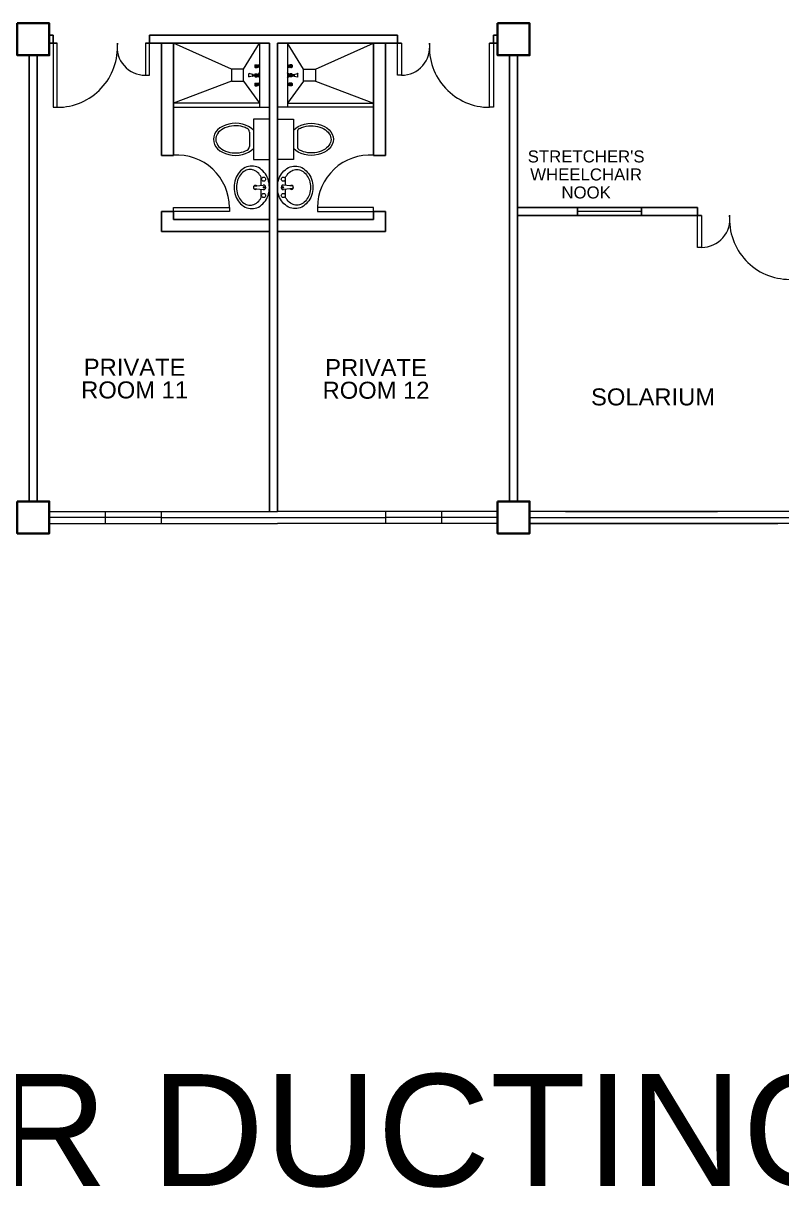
# Model space of a CAD drawing. Header units: millimetres. Extents: x -116 to 421, y 1 to 342.
# Drawn here: x 371.98 to 381.46, y 105.34 to 119.89 of the extents above; entities that cross this region are included whole.
import ezdxf

# ---------------------------------------------------------------- set-up
doc = ezdxf.new("R2010")
doc.units = ezdxf.units.MM
doc.header["$MEASUREMENT"] = 0
doc.layers.add('label', color=7, linetype='Continuous')
doc.styles.get("Standard").update_dxf_attribs({"font": 'arial.ttf'})
doc.styles.add('SWISSLT175', font='swissl.ttf', dxfattribs={"height": 0.175})

msp = doc.modelspace()

# ---------------------------------------------------------------- linework, layer by layer
at = {"color": 8, "linetype": 'ByBlock', "lineweight": 25}
for p, q in [((372.358, 119.741), (372.308, 119.741)), ((372.408, 119.641), (372.308, 119.641)), ((372.358, 119.641), (372.358, 119.741)), ((375.058, 119.641), (373.508, 119.641)), ((375.158, 119.741), (373.558, 119.741)), ((373.558, 119.641), (373.558, 119.741)), ((376.658, 119.741), (375.058, 119.741)), ((375.058, 113.791), (375.058, 119.641)), ((375.058, 119.641), (375.058, 113.791)), ((375.158, 113.791), (375.158, 119.641)), ((375.158, 119.641), (375.158, 113.791)), ((376.708, 119.641), (375.158, 119.641)), ((376.658, 119.641), (376.658, 119.741)), ((377.908, 119.641), (377.808, 119.641)), ((377.908, 119.741), (377.858, 119.741)), ((377.858, 119.641), (377.858, 119.741)), ((372.058, 113.916), (372.058, 119.491)), ((372.058, 119.491), (372.058, 113.916)), ((372.158, 113.916), (372.158, 119.491)), ((372.158, 119.491), (372.158, 113.916)), ((378.058, 113.916), (378.058, 119.491)), ((378.058, 119.491), (378.058, 113.916)), ((378.158, 113.916), (378.158, 119.491)), ((378.158, 119.491), (378.158, 113.916)), ((378.158, 117.591), (380.408, 117.591)), ((380.408, 117.491), (380.408, 117.591)), ((378.158, 117.491), (380.458, 117.491)), ((378.158, 115.141), (378.158, 113.916))]:
    msp.add_line(p, q, dxfattribs=at)
at = {"color": 8, "linetype": 'ByBlock', "lineweight": 25, "ltscale": 0.3}
for p, q in [((373.708, 119.641), (373.708, 118.241)), ((373.858, 119.641), (373.858, 118.241)), ((376.358, 119.641), (376.358, 118.241)), ((376.508, 119.641), (376.508, 118.241)), ((373.858, 118.241), (373.708, 118.241)), ((376.358, 118.241), (376.508, 118.241)), ((373.708, 117.541), (373.708, 117.291)), ((373.858, 117.541), (373.708, 117.541)), ((373.858, 117.541), (373.858, 117.441)), ((375.058, 117.441), (373.858, 117.441)), ((375.158, 117.441), (376.358, 117.441)), ((376.358, 117.541), (376.358, 117.441)), ((376.358, 117.541), (376.508, 117.541)), ((376.508, 117.541), (376.508, 117.291)), ((375.058, 117.291), (373.708, 117.291)), ((375.158, 117.291), (376.508, 117.291))]:
    msp.add_line(p, q, dxfattribs=at)
at = {"color": 8, "linetype": 'ByBlock', "lineweight": 9, "ltscale": 0.3}
for p, q in [((374.583, 119.316), (373.858, 119.641)), ((374.733, 119.316), (374.933, 119.641)), ((375.483, 119.316), (375.283, 119.641)), ((375.633, 119.316), (376.358, 119.641)), ((374.583, 119.166), (373.858, 118.891)), ((374.733, 119.166), (374.933, 118.891)), ((375.483, 119.166), (375.283, 118.891)), ((375.633, 119.166), (376.358, 118.891))]:
    msp.add_line(p, q, dxfattribs=at)
at = {"color": 8, "linetype": 'ByBlock', "lineweight": 9}
for p, q in [((374.933, 119.641), (374.933, 118.841)), ((375.283, 119.641), (375.283, 118.841)), ((378.158, 119.491), (378.158, 116.516)), ((375.158, 117.891), (375.158, 115.791)), ((378.158, 117.891), (378.158, 115.791)), ((379.308, 117.591), (378.908, 117.591)), ((378.908, 117.591), (378.908, 117.491)), ((379.708, 117.491), (379.708, 117.591)), ((379.708, 117.541), (378.908, 117.541)), ((378.908, 117.491), (379.708, 117.491)), ((378.158, 115.516), (378.158, 115.141)), ((372.308, 113.791), (375.058, 113.791)), ((373.008, 113.791), (373.008, 113.641)), ((373.708, 113.641), (373.708, 113.791)), ((375.058, 113.791), (375.158, 113.791)), ((377.908, 113.791), (375.158, 113.791)), ((376.508, 113.791), (376.508, 113.641)), ((377.208, 113.791), (377.208, 113.641)), ((381.658, 113.791), (378.308, 113.791)), ((378.758, 113.791), (378.308, 113.791)), ((378.758, 113.791), (380.658, 113.791)), ((381.258, 113.791), (380.658, 113.791)), ((373.708, 113.716), (372.308, 113.716)), ((372.308, 113.641), (375.158, 113.641)), ((373.708, 113.716), (376.508, 113.716)), ((377.908, 113.641), (375.158, 113.641)), ((377.908, 113.716), (376.508, 113.716)), ((378.308, 113.716), (381.658, 113.716)), ((381.658, 113.641), (378.308, 113.641)), ((378.308, 113.641), (378.758, 113.641)), ((378.758, 113.641), (380.658, 113.641)), ((380.658, 113.641), (381.408, 113.641))]:
    msp.add_line(p, q, dxfattribs=at)
at = {"color": 8, "lineweight": 9}
for p, q in [((374.874, 119.368), (374.874, 119.342)), ((374.874, 119.368), (374.876, 119.368)), ((374.874, 119.342), (374.876, 119.342)), ((374.876, 119.368), (374.878, 119.371)), ((374.876, 119.368), (374.876, 119.342)), ((374.876, 119.342), (374.878, 119.338)), ((374.878, 119.371), (374.878, 119.338)), ((374.878, 119.371), (374.9, 119.371)), ((374.878, 119.338), (374.9, 119.338)), ((374.887, 119.368), (374.899, 119.368)), ((374.887, 119.361), (374.899, 119.361)), ((374.887, 119.349), (374.899, 119.349)), ((374.887, 119.342), (374.899, 119.342)), ((374.9, 119.371), (374.904, 119.369)), ((374.9, 119.368), (374.9, 119.361)), ((374.9, 119.341), (374.9, 119.349)), ((374.9, 119.338), (374.904, 119.34)), ((374.906, 119.369), (374.912, 119.369)), ((374.906, 119.341), (374.912, 119.341)), ((374.912, 119.369), (374.914, 119.368)), ((374.912, 119.369), (374.912, 119.341)), ((374.912, 119.341), (374.914, 119.341)), ((374.914, 119.368), (374.914, 119.341)), ((374.926, 119.366), (374.914, 119.366)), ((374.926, 119.343), (374.914, 119.343)), ((374.932, 119.372), (374.926, 119.368)), ((374.926, 119.368), (374.926, 119.341)), ((374.932, 119.338), (374.926, 119.341)), ((374.932, 119.372), (374.932, 119.338)), ((374.932, 119.372), (374.933, 119.372)), ((374.932, 119.338), (374.933, 119.338)), ((374.933, 119.372), (374.933, 119.338)), ((375.283, 119.372), (375.283, 119.338)), ((375.284, 119.372), (375.283, 119.372)), ((375.284, 119.338), (375.283, 119.338)), ((375.284, 119.372), (375.284, 119.338)), ((375.284, 119.372), (375.291, 119.368)), ((375.284, 119.338), (375.291, 119.341)), ((375.291, 119.368), (375.291, 119.341)), ((375.291, 119.366), (375.302, 119.366)), ((375.291, 119.343), (375.302, 119.343)), ((375.305, 119.369), (375.302, 119.368)), ((375.302, 119.368), (375.302, 119.341)), ((375.305, 119.341), (375.302, 119.341)), ((375.305, 119.369), (375.305, 119.341)), ((375.311, 119.369), (375.305, 119.369)), ((375.311, 119.341), (375.305, 119.341)), ((375.317, 119.371), (375.312, 119.369)), ((375.317, 119.338), (375.312, 119.34)), ((375.338, 119.371), (375.317, 119.371)), ((375.317, 119.368), (375.317, 119.361)), ((375.317, 119.341), (375.317, 119.349)), ((375.338, 119.338), (375.317, 119.338)), ((375.33, 119.368), (375.318, 119.368)), ((375.33, 119.361), (375.318, 119.361)), ((375.33, 119.349), (375.318, 119.349)), ((375.33, 119.342), (375.318, 119.342)), ((375.338, 119.371), (375.338, 119.338)), ((375.34, 119.368), (375.338, 119.371)), ((375.34, 119.342), (375.338, 119.338)), ((375.34, 119.368), (375.34, 119.342)), ((375.342, 119.368), (375.34, 119.368)), ((375.342, 119.342), (375.34, 119.342)), ((375.342, 119.368), (375.342, 119.342)), ((374.801, 119.222), (374.801, 119.26)), ((374.848, 119.253), (374.806, 119.262)), ((374.848, 119.229), (374.806, 119.22)), ((374.855, 119.253), (374.848, 119.253)), ((374.848, 119.253), (374.848, 119.229)), ((374.848, 119.253), (374.848, 119.229)), ((374.848, 119.229), (374.855, 119.229)), ((374.855, 119.229), (374.855, 119.253)), ((374.855, 119.249), (374.918, 119.249)), ((374.918, 119.233), (374.855, 119.233)), ((374.874, 119.254), (374.874, 119.249)), ((374.874, 119.254), (374.876, 119.254)), ((374.874, 119.233), (374.874, 119.228)), ((374.874, 119.228), (374.876, 119.228)), ((374.876, 119.254), (374.878, 119.258)), ((374.876, 119.254), (374.876, 119.249)), ((374.876, 119.233), (374.876, 119.228)), ((374.876, 119.228), (374.878, 119.224)), ((374.878, 119.258), (374.878, 119.249)), ((374.878, 119.258), (374.9, 119.258)), ((374.878, 119.233), (374.878, 119.224)), ((374.878, 119.224), (374.9, 119.224)), ((374.887, 119.254), (374.899, 119.254)), ((374.887, 119.228), (374.899, 119.228)), ((374.9, 119.258), (374.904, 119.256)), ((374.9, 119.254), (374.9, 119.249)), ((374.9, 119.228), (374.9, 119.233)), ((374.9, 119.224), (374.904, 119.227)), ((374.906, 119.255), (374.912, 119.255)), ((374.906, 119.227), (374.912, 119.227)), ((374.912, 119.255), (374.912, 119.249)), ((374.912, 119.255), (374.914, 119.254)), ((374.912, 119.233), (374.912, 119.227)), ((374.912, 119.227), (374.914, 119.228)), ((374.914, 119.254), (374.914, 119.249)), ((374.918, 119.252), (374.914, 119.252)), ((374.914, 119.233), (374.914, 119.228)), ((374.918, 119.23), (374.914, 119.23)), ((374.918, 119.224), (374.918, 119.258)), ((374.918, 119.258), (374.927, 119.258)), ((374.918, 119.249), (374.918, 119.233)), ((374.927, 119.224), (374.918, 119.224)), ((374.927, 119.258), (374.933, 119.27)), ((374.927, 119.224), (374.927, 119.258)), ((374.927, 119.258), (374.927, 119.224)), ((374.933, 119.212), (374.927, 119.224)), ((374.933, 119.27), (374.933, 119.212)), ((375.289, 119.258), (375.283, 119.27)), ((375.283, 119.27), (375.283, 119.212)), ((375.283, 119.212), (375.289, 119.224)), ((375.289, 119.224), (375.289, 119.258)), ((375.299, 119.258), (375.289, 119.258)), ((375.289, 119.258), (375.289, 119.224)), ((375.289, 119.224), (375.299, 119.224)), ((375.299, 119.224), (375.299, 119.258)), ((375.299, 119.252), (375.302, 119.252)), ((375.361, 119.249), (375.299, 119.249)), ((375.299, 119.249), (375.299, 119.233)), ((375.299, 119.233), (375.361, 119.233)), ((375.299, 119.23), (375.302, 119.23)), ((375.305, 119.255), (375.302, 119.254)), ((375.302, 119.254), (375.302, 119.249)), ((375.302, 119.233), (375.302, 119.228)), ((375.305, 119.227), (375.302, 119.228)), ((375.305, 119.255), (375.305, 119.249)), ((375.311, 119.255), (375.305, 119.255)), ((375.305, 119.233), (375.305, 119.227)), ((375.311, 119.227), (375.305, 119.227)), ((375.317, 119.258), (375.312, 119.256)), ((375.317, 119.224), (375.312, 119.227)), ((375.338, 119.258), (375.317, 119.258)), ((375.317, 119.254), (375.317, 119.249)), ((375.317, 119.228), (375.317, 119.233)), ((375.338, 119.224), (375.317, 119.224)), ((375.33, 119.254), (375.318, 119.254)), ((375.33, 119.228), (375.318, 119.228)), ((375.338, 119.258), (375.338, 119.249)), ((375.34, 119.254), (375.338, 119.258)), ((375.338, 119.233), (375.338, 119.224)), ((375.34, 119.228), (375.338, 119.224)), ((375.34, 119.254), (375.34, 119.249)), ((375.342, 119.254), (375.34, 119.254)), ((375.34, 119.233), (375.34, 119.228)), ((375.342, 119.228), (375.34, 119.228)), ((375.342, 119.254), (375.342, 119.249)), ((375.342, 119.233), (375.342, 119.228)), ((375.361, 119.253), (375.369, 119.253)), ((375.361, 119.229), (375.361, 119.253)), ((375.369, 119.229), (375.361, 119.229)), ((375.369, 119.253), (375.41, 119.262)), ((375.369, 119.253), (375.369, 119.229)), ((375.369, 119.253), (375.369, 119.229)), ((375.369, 119.229), (375.41, 119.22)), ((375.415, 119.222), (375.415, 119.26)), ((374.874, 119.14), (374.876, 119.14)), ((374.874, 119.14), (374.874, 119.114)), ((374.874, 119.114), (374.876, 119.114)), ((374.876, 119.14), (374.878, 119.144)), ((374.876, 119.14), (374.876, 119.114)), ((374.876, 119.114), (374.878, 119.111)), ((374.878, 119.144), (374.9, 119.144)), ((374.878, 119.144), (374.878, 119.111)), ((374.878, 119.111), (374.9, 119.111)), ((374.887, 119.14), (374.899, 119.14)), ((374.887, 119.133), (374.899, 119.133)), ((374.887, 119.121), (374.899, 119.121)), ((374.887, 119.114), (374.899, 119.114)), ((374.9, 119.144), (374.904, 119.142)), ((374.9, 119.141), (374.9, 119.133)), ((374.9, 119.114), (374.9, 119.122)), ((374.9, 119.111), (374.904, 119.113)), ((374.906, 119.141), (374.912, 119.141)), ((374.906, 119.113), (374.912, 119.113)), ((374.912, 119.141), (374.912, 119.113)), ((374.912, 119.141), (374.914, 119.141)), ((374.912, 119.113), (374.914, 119.114)), ((374.914, 119.141), (374.914, 119.114)), ((374.926, 119.139), (374.914, 119.139)), ((374.926, 119.116), (374.914, 119.116)), ((374.932, 119.144), (374.926, 119.141)), ((374.926, 119.141), (374.926, 119.114)), ((374.932, 119.11), (374.926, 119.114)), ((374.932, 119.144), (374.933, 119.144)), ((374.932, 119.144), (374.932, 119.11)), ((374.932, 119.11), (374.933, 119.11)), ((374.933, 119.144), (374.933, 119.11)), ((375.284, 119.144), (375.283, 119.144)), ((375.283, 119.144), (375.283, 119.11)), ((375.284, 119.11), (375.283, 119.11)), ((375.284, 119.144), (375.291, 119.141)), ((375.284, 119.144), (375.284, 119.11)), ((375.284, 119.11), (375.291, 119.114)), ((375.291, 119.141), (375.291, 119.114)), ((375.291, 119.139), (375.302, 119.139)), ((375.291, 119.116), (375.302, 119.116)), ((375.302, 119.141), (375.302, 119.114)), ((375.305, 119.141), (375.302, 119.141)), ((375.305, 119.113), (375.302, 119.114)), ((375.311, 119.141), (375.305, 119.141)), ((375.305, 119.141), (375.305, 119.113)), ((375.311, 119.113), (375.305, 119.113)), ((375.317, 119.144), (375.312, 119.142)), ((375.317, 119.111), (375.312, 119.113)), ((375.338, 119.144), (375.317, 119.144)), ((375.317, 119.141), (375.317, 119.133)), ((375.317, 119.114), (375.317, 119.122)), ((375.338, 119.111), (375.317, 119.111)), ((375.33, 119.14), (375.318, 119.14)), ((375.33, 119.133), (375.318, 119.133)), ((375.33, 119.121), (375.318, 119.121)), ((375.33, 119.114), (375.318, 119.114)), ((375.34, 119.14), (375.338, 119.144)), ((375.338, 119.144), (375.338, 119.111)), ((375.34, 119.114), (375.338, 119.111)), ((375.342, 119.14), (375.34, 119.14)), ((375.34, 119.14), (375.34, 119.114)), ((375.342, 119.114), (375.34, 119.114)), ((375.342, 119.14), (375.342, 119.114)), ((375.058, 118.691), (374.858, 118.691)), ((374.858, 118.691), (374.858, 118.191)), ((375.058, 118.191), (375.058, 118.691)), ((375.158, 118.691), (375.358, 118.691)), ((375.158, 118.191), (375.158, 118.691)), ((375.358, 118.691), (375.358, 118.191)), ((374.808, 118.532), (374.808, 118.351)), ((375.408, 118.532), (375.408, 118.351)), ((374.858, 118.191), (375.058, 118.191)), ((375.358, 118.191), (375.158, 118.191)), ((374.86, 117.856), (374.982, 117.869)), ((375.356, 117.856), (375.234, 117.869)), ((374.86, 117.827), (374.982, 117.813)), ((375.356, 117.827), (375.234, 117.813))]:
    msp.add_line(p, q, dxfattribs=at)
at = {"color": 8, "linetype": 'ByBlock', "lineweight": 35}
for points in [[(371.908, 119.891), (372.308, 119.891), (372.308, 119.491), (371.908, 119.491)], [(377.908, 119.891), (378.308, 119.891), (378.308, 119.491), (377.908, 119.491)], [(371.908, 113.916), (372.308, 113.916), (372.308, 113.516), (371.908, 113.516)], [(377.908, 113.916), (378.308, 113.916), (378.308, 113.516), (377.908, 113.516)]]:
    msp.add_lwpolyline(points, close=True, dxfattribs=at)
at = {"color": 8, "lineweight": 13, "ltscale": 0.03}
for points in [[(372.408, 119.641), (372.358, 119.641), (372.358, 118.841), (372.408, 118.841)], [(373.558, 119.641), (373.508, 119.641), (373.508, 119.241), (373.558, 119.241)], [(376.658, 119.641), (376.708, 119.641), (376.708, 119.241), (376.658, 119.241)], [(377.808, 119.641), (377.858, 119.641), (377.858, 118.841), (377.808, 118.841)], [(373.858, 117.541), (373.858, 117.591), (374.558, 117.591), (374.558, 117.541)], [(376.358, 117.541), (376.358, 117.591), (375.658, 117.591), (375.658, 117.541)], [(380.408, 117.491), (380.458, 117.491), (380.458, 117.091), (380.408, 117.091)]]:
    msp.add_lwpolyline(points, close=True, dxfattribs=at)
at = {"color": 8, "linetype": 'ByBlock', "lineweight": 9, "ltscale": 0.03}
for points in [[(374.733, 119.166), (374.733, 119.316), (374.583, 119.316), (374.583, 119.166)], [(375.483, 119.166), (375.483, 119.316), (375.633, 119.316), (375.633, 119.166)]]:
    msp.add_lwpolyline(points, close=True, dxfattribs=at)
at = {"color": 8, "linetype": 'ByBlock', "lineweight": 9, "ltscale": 0.3}
for points in [[(374.933, 118.891), (373.858, 118.891), (373.858, 118.841), (375.058, 118.841), (375.058, 118.841)], [(375.283, 118.891), (376.358, 118.891), (376.358, 118.841), (375.158, 118.841), (375.158, 118.841)]]:
    msp.add_lwpolyline(points, dxfattribs=at)
at = {"color": 8, "lineweight": 9}
for points in [[(374.837, 118.106, 0.11576), (374.755, 118.087, 0.104047), (374.681, 118.028, 0.090875), (374.634, 117.945, 0.083344), (374.616, 117.841, 0.083344), (374.634, 117.738, 0.090875), (374.681, 117.654, 0.104047), (374.755, 117.595, 0.11576), (374.837, 117.576, 0.11576), (374.92, 117.595, 0.104047), (374.993, 117.654, 0.090875), (375.041, 117.738, 0.083344), (375.058, 117.841, 0.083344), (375.041, 117.945, 0.090875), (374.993, 118.028, 0.104047), (374.92, 118.087, 0.11576)], [(375.379, 118.106, -0.11576), (375.462, 118.087, -0.104047), (375.535, 118.028, -0.090875), (375.583, 117.945, -0.083344), (375.6, 117.841, -0.083344), (375.583, 117.738, -0.090875), (375.535, 117.654, -0.104047), (375.462, 117.595, -0.11576), (375.379, 117.576, -0.11576), (375.297, 117.595, -0.104047), (375.223, 117.654, -0.090875), (375.176, 117.738, -0.083344), (375.158, 117.841, -0.083344), (375.176, 117.945, -0.090875), (375.223, 118.028, -0.104047), (375.297, 118.087, -0.11576)]]:
    msp.add_lwpolyline(points, format="xyb", close=True, dxfattribs=at)
for points in [[(374.816, 118.064, 0.124838), (374.754, 118.048, 0.105788), (374.696, 117.998, 0.086697), (374.66, 117.929, 0.076776), (374.646, 117.841, 0.076776), (374.66, 117.753, 0.086697), (374.696, 117.684, 0.105788), (374.754, 117.634, 0.124838), (374.816, 117.619, 0.124838), (374.879, 117.634, 0.105788), (374.936, 117.684, 0.040067), (374.956, 117.714), (374.956, 117.817, 0.040067)], [(374.956, 117.865), (374.956, 117.968, 0.040067), (374.936, 117.998, 0.105788), (374.879, 118.048, 0.124838), (374.816, 118.064, 0.124838)], [(375.4, 118.064, -0.124838), (375.463, 118.048, -0.105788), (375.52, 117.998, -0.086697), (375.557, 117.929, -0.076776), (375.57, 117.841, -0.076776), (375.557, 117.753, -0.086697), (375.52, 117.684, -0.105788), (375.463, 117.634, -0.124838), (375.4, 117.619, -0.124838), (375.338, 117.634, -0.105788), (375.28, 117.684, -0.040067), (375.26, 117.714), (375.26, 117.817, -0.040067)], [(375.26, 117.865), (375.26, 117.968, -0.040067), (375.28, 117.998, -0.105788), (375.338, 118.048, -0.124838), (375.4, 118.064, -0.124838)]]:
    msp.add_lwpolyline(points, format="xyb", dxfattribs=at)
msp.add_lwpolyline([(378.908, 117.591), (379.708, 117.591), (379.708, 117.491), (378.908, 117.491)], close=True, dxfattribs=at)
for centre, radius in [((374.985, 117.943), 0.0255), ((375.231, 117.943), 0.0255), ((374.985, 117.739), 0.0255), ((374.992, 117.841), 0.0095), ((375.231, 117.739), 0.0255), ((375.225, 117.841), 0.0095)]:
    msp.add_circle(centre, radius, dxfattribs=at)
at = {"color": 8, "lineweight": 13, "ltscale": 0.03}
for centre, radius, start, end in [((372.408, 119.593), 0.752, 270, 3.6952), ((373.508, 119.594), 0.353, 172.3719, 270), ((376.708, 119.594), 0.353, 270, 7.6281), ((377.808, 119.593), 0.752, 176.3048, 270), ((373.906, 117.591), 0.652, 0, 94.2422), ((376.31, 117.591), 0.652, 85.7578, 180), ((380.458, 117.444), 0.353, 270, 7.6281), ((381.558, 117.443), 0.752, 176.3048, 270)]:
    msp.add_arc(centre, radius, start, end, dxfattribs=at)
at = {"color": 8, "lineweight": 9}
for centre, radius, start, end in [((374.758, 118.532), 0.05, 0, 61.8499), ((375.458, 118.532), 0.05, 118.1501, 180), ((374.758, 118.351), 0.05, 298.0084, 360), ((375.458, 118.351), 0.05, 180, 241.9916), ((374.883, 117.841), 0.025, 48.7978, 143.6932), ((374.985, 117.841), 0.028, 263.7545, 96.2455), ((375.231, 117.841), 0.028, 83.7545, 276.2455), ((375.333, 117.841), 0.025, 36.3068, 131.2022), ((374.883, 117.841), 0.025, 161.3793, 198.6207), ((374.954, 117.841), 0.0948, 171.2026, 188.7974), ((374.883, 117.841), 0.025, 216.3068, 311.2022), ((375.333, 117.841), 0.025, 228.7978, 323.6932), ((375.262, 117.841), 0.0948, 351.2026, 8.7974), ((375.333, 117.841), 0.025, 341.3793, 18.6207)]:
    msp.add_arc(centre, radius, start, end, dxfattribs=at)
for centre, major_axis, ratio, start_param, end_param in [((374.882, 119.355), (0.00268, 0.00268), 1, 1.643677, 3.068487), ((374.887, 119.38), (0.00896, 0.00896), 1, 3.15309, 3.864175), ((374.887, 119.35), (0.00738, 0.00738), 1, 0.858879, 1.643677), ((374.887, 119.359), (-0.00738, 0.00738), 1, 1.497691, 2.282489), ((374.887, 119.329), (-0.00896, 0.00896), 1, -0.722807, -0.011722), ((374.899, 119.372), (-0.00268, 0.00268), 1, 2.356082, 2.983721), ((374.899, 119.357), (0.00268, 0.00268), 1, 0.157647, 0.785286), ((374.899, 119.352), (0.00268, 0.00268), 1, 3.926878, 4.554518), ((374.899, 119.338), (-0.00268, 0.00268), 1, -1.41315, -0.785511), ((374.893, 119.383), (-0.0118, 0.0118), 1, 2.876824, 3.009049), ((374.894, 119.35), (-0.00887, 0.00887), 1, 4.509022, 4.870036), ((374.894, 119.359), (-0.00887, 0.00887), 1, 2.983721, 3.344735), ((374.893, 119.326), (0.0118, 0.0118), 1, 0.132318, 0.264544), ((374.906, 119.372), (-0.00268, 0.00268), 1, 1.862141, 2.356082), ((374.901, 119.355), (0.00268, 0.00268), 1, 4.915531, 6.079819), ((374.906, 119.337), (-0.00268, 0.00268), 1, -0.785511, -0.291569), ((374.805, 119.224), (-0.00268, 0.00268), 1, 1.354119, 2.724181), ((374.887, 119.267), (0.00896, 0.00896), 1, 3.15309, 3.864175), ((374.887, 119.215), (0.00896, 0.00896), 1, 0.847989, 1.559075), ((374.899, 119.258), (0.00268, 0.00268), 1, 3.926878, 4.554518), ((374.899, 119.224), (0.00268, 0.00268), 1, 0.157647, 0.785286), ((374.893, 119.269), (-0.0118, 0.0118), 1, 2.876824, 3.009049), ((374.893, 119.213), (-0.0118, 0.0118), 1, -1.438478, -1.306252), ((374.906, 119.259), (0.00268, 0.00268), 1, 3.432937, 3.926878), ((374.906, 119.223), (0.00268, 0.00268), 1, 0.785286, 1.279227), ((375.412, 119.258), (-0.00268, -0.00268), 1, 2.92514, 4.295202), ((374.882, 119.127), (0.00268, 0.00268), 1, 1.643677, 3.068487), ((374.887, 119.153), (0.00896, 0.00896), 1, 3.15309, 3.864175), ((374.887, 119.123), (0.00738, 0.00738), 1, 0.858879, 1.643677), ((374.887, 119.132), (-0.00738, 0.00738), 1, 1.497691, 2.282489), ((374.887, 119.102), (-0.00896, 0.00896), 1, -0.722807, -0.011722), ((374.899, 119.144), (-0.00268, 0.00268), 1, 2.356082, 2.983721), ((374.899, 119.13), (0.00268, 0.00268), 1, 0.157647, 0.785286), ((374.899, 119.125), (0.00268, 0.00268), 1, 3.926878, 4.554518), ((374.899, 119.111), (-0.00268, 0.00268), 1, -1.41315, -0.785511), ((374.893, 119.156), (0.0118, 0.0118), 1, 4.44762, 4.579846), ((374.894, 119.123), (-0.00887, 0.00887), 1, 4.509022, 4.870036), ((374.894, 119.132), (-0.00887, 0.00887), 1, 2.983721, 3.344735), ((374.893, 119.099), (0.0118, 0.0118), 1, 0.132318, 0.264544), ((374.906, 119.145), (-0.00268, 0.00268), 1, 1.862141, 2.356082), ((374.901, 119.127), (0.00268, 0.00268), 1, 4.915531, 6.079819), ((374.906, 119.11), (-0.00268, 0.00268), 1, -0.785511, -0.291569), ((374.633, 118.441), (0.275, 0), 0.727273, 0.612555, 5.670631)]:
    msp.add_ellipse(centre, major_axis=major_axis, ratio=ratio, start_param=start_param, end_param=end_param, dxfattribs=at)
at = {"color": 8, "lineweight": 9, "extrusion": (2.88216e-41, -4.99074e-41, -1)}
for centre, major_axis, start_param, end_param in [((375.311, 119.372), (0.00268, -0.00268), 0.291344, 0.785286), ((375.315, 119.355), (-0.00268, -0.00268), 0.203142, 1.36743), ((375.311, 119.337), (0.00268, -0.00268), 3.926878, 4.42082), ((375.323, 119.35), (-0.00887, -0.00887), 1.36743, 1.728443), ((375.323, 119.359), (0.00887, -0.00887), 1.412925, 1.773938), ((375.324, 119.383), (-0.0118, -0.0118), -0.264769, -0.132543), ((375.324, 119.326), (-0.0118, -0.0118), 1.703115, 1.83534), ((375.318, 119.372), (-0.00268, -0.00268), -0.785511, -0.157871), ((375.318, 119.357), (0.00268, -0.00268), 3.299239, 3.926878), ((375.318, 119.352), (0.00268, -0.00268), 0.785286, 1.412925), ((375.318, 119.338), (0.00268, -0.00268), 3.299239, 3.926878), ((375.329, 119.38), (-0.00896, -0.00896), -1.559299, -0.848214), ((375.329, 119.35), (0.00738, -0.00738), 4.000472, 4.78527), ((375.329, 119.359), (-0.00738, -0.00738), 4.639283, 5.424081), ((375.329, 119.329), (0.00896, -0.00896), 3.989582, 4.700667), ((375.334, 119.355), (0.00268, -0.00268), 4.78527, 6.21008), ((375.311, 119.259), (-0.00268, -0.00268), -1.279452, -0.785511), ((375.311, 119.223), (0.00268, -0.00268), 3.926878, 4.42082), ((375.324, 119.269), (0.0118, -0.0118), 1.306028, 1.438253), ((375.324, 119.213), (0.0118, -0.0118), 3.273911, 3.406137), ((375.318, 119.258), (-0.00268, -0.00268), -0.785511, -0.157871), ((375.318, 119.224), (0.00268, -0.00268), 3.299239, 3.926878), ((375.329, 119.267), (0.00896, -0.00896), 0.011497, 0.722582), ((375.329, 119.215), (-0.00896, -0.00896), 2.418785, 3.129871), ((375.412, 119.224), (0.00268, -0.00268), 6.066508, 7.43657), ((375.311, 119.145), (-0.00268, -0.00268), -1.279452, -0.785511), ((375.315, 119.127), (-0.00268, -0.00268), 0.203142, 1.36743), ((375.311, 119.11), (-0.00268, -0.00268), 2.356082, 2.850023), ((375.323, 119.123), (0.00887, -0.00887), 2.938226, 3.299239), ((375.323, 119.132), (-0.00887, -0.00887), -0.157871, 0.203142), ((375.324, 119.156), (-0.0118, -0.0118), -0.264769, -0.132543), ((375.324, 119.099), (-0.0118, -0.0118), 1.703115, 1.83534), ((375.318, 119.144), (0.00268, -0.00268), 0.785286, 1.412925), ((375.318, 119.13), (0.00268, -0.00268), 3.299239, 3.926878), ((375.318, 119.125), (0.00268, -0.00268), 0.785286, 1.412925), ((375.318, 119.111), (-0.00268, -0.00268), 1.728443, 2.356082), ((375.329, 119.153), (-0.00896, -0.00896), -1.559299, -0.848214), ((375.329, 119.123), (0.00738, -0.00738), 4.000472, 4.78527), ((375.329, 119.132), (0.00738, -0.00738), 6.21008, 6.994878), ((375.329, 119.102), (-0.00896, -0.00896), 2.418785, 3.129871), ((375.334, 119.127), (-0.00268, -0.00268), 3.214474, 4.639283)]:
    msp.add_ellipse(centre, major_axis=major_axis, ratio=1, start_param=start_param, end_param=end_param, dxfattribs=at)
at = {"color": 8, "lineweight": 9, "extrusion": (-2.88216e-41, -4.99074e-41, -1)}
msp.add_ellipse((374.805, 119.258), major_axis=(-0.00268, 0.00268), ratio=1, start_param=6.066732, end_param=7.436794, dxfattribs=at)
at = {"color": 8, "lineweight": 9, "extrusion": (0, 0, -1)}
msp.add_ellipse((375.583, 118.441), major_axis=(-0.275, 0), ratio=0.727273, start_param=0.612555, end_param=5.670631, dxfattribs=at)
at = {"color": 8, "lineweight": 9}
for points in [[(374.782, 118.576), (374.765, 118.584), (374.747, 118.592), (374.656, 118.619), (374.569, 118.614), (374.437, 118.556), (374.396, 118.506), (374.383, 118.408), (374.408, 118.356), (374.52, 118.281), (374.603, 118.264), (374.717, 118.279), (374.752, 118.291), (374.782, 118.307)], [(375.435, 118.576), (375.451, 118.584), (375.469, 118.592), (375.56, 118.619), (375.647, 118.614), (375.779, 118.556), (375.82, 118.506), (375.834, 118.408), (375.808, 118.356), (375.697, 118.281), (375.613, 118.264), (375.499, 118.279), (375.464, 118.291), (375.435, 118.307)]]:
    msp.add_open_spline(points, degree=3, knots=[0.937253, 0.937253, 0.937253, 0.937253, 1.185372, 1.185372, 2.113864, 2.113864, 3.042356, 3.042356, 3.970847, 3.970847, 4.899339, 4.899339, 5.346062, 5.346062, 5.346062, 5.346062], dxfattribs=at)

# ---------------------------------------------------------------- texts
at = {"color": 0, "linetype": 'ByBlock', "lineweight": 9}
msp.add_text('THIRD FLOOR DUCTING LAYOUT', height=1.4, dxfattribs=at).set_placement((359.782, 105.361))
at = {"layer": 'label', "color": 8, "linetype": 'ByBlock', "lineweight": 9, "ltscale": 0.4, "attachment_point": 5, "style": 'SWISSLT175'}
for s, insert, char_height, line_spacing_factor in [("STRETCHER'S\\PWHEELCHAIR\\PNOOK", (379.015, 118.001), 0.15, 0.9), ('PRIVATE ^JROOM 11', (373.374, 115.45), 0.2125, 0.8), ('PRIVATE ^JROOM 12', (376.39, 115.446), 0.2125, 0.8), ('SOLARIUM', (379.851, 115.221), 0.2125, 0.8)]:
    msp.add_mtext(s, dxfattribs=dict(at, insert=insert, char_height=char_height, line_spacing_factor=line_spacing_factor))

doc.saveas('drawing.dxf')
